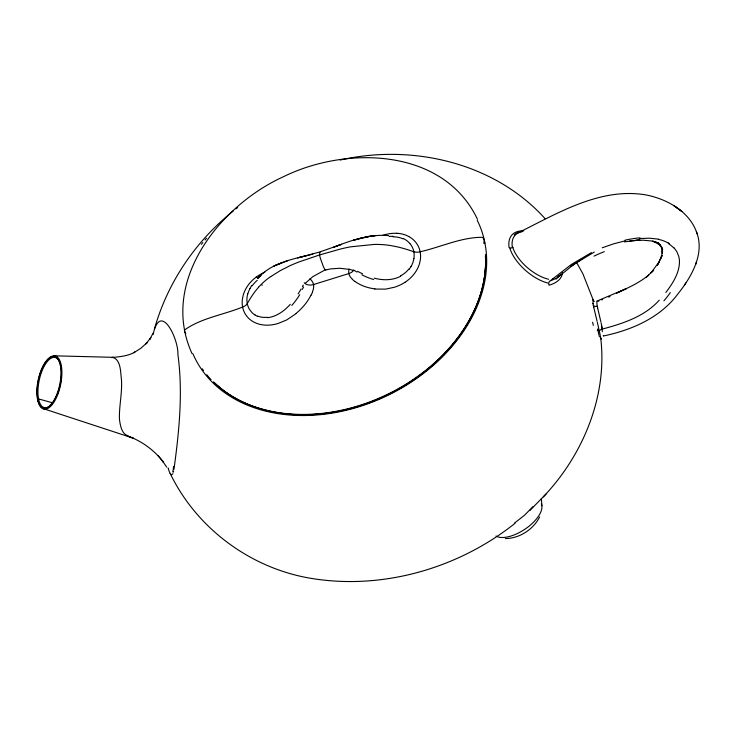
<?xml version="1.0" encoding="UTF-8"?>
<svg xmlns="http://www.w3.org/2000/svg" width="736" height="736" viewBox="0 0 736 736"><rect width="100%" height="100%" fill="white"/><g stroke="black" fill="none" stroke-linecap="round" stroke-linejoin="round"><path stroke-width="1.1" d="M679.494 261.814C679.282 273.387 672.603 283.562 665.85 292.486M562.387 272.541C562.267 279.634 554.723 283.7 549.056 285.191A3.11 2.374 85.9 0 1 549.074 281.998L549.516 281.373M325.781 269.532L312.763 276.672L305.348 283.25M173.954 469.439C179.142 431.37 183.135 392.592 177.873 354.31C178.728 339.296 160.282 300.481 153.143 334.54M413.945 258.548L412.868 262.697A27.986 21.344 -20.2 0 1 410.982 266.496M173.613 471.39L173.466 472.052M483.92 242.806L484.168 239.954L483.313 238.124A5.078 3.294 -11.1 0 0 482.062 237.305C460.966 237.296 440.708 247.158 420.155 251.767A7.664 4.959 -11.1 0 1 413.834 251.74L409.041 250.13A135.553 87.823 -11.1 0 0 397.836 246.974L391.791 245.75A66.709 43.222 -11.1 0 0 374.035 244.444L350.575 246.836A116.426 75.431 -11.1 0 0 340.418 249.044L319.645 254.923L299.368 261.814A116.426 75.431 -11.1 0 0 290.002 265.678L280.241 270.655L270.692 276.653M603.492 335.975C631.911 330.013 660.33 317.713 678.058 293.728C691.5 276.8 705.208 253.524 696.348 231.518M247.71 293.894L247.121 296.728A31.492 23.423 -29.5 0 0 247.287 303.591A31.492 23.488 -28.7 0 0 249.66 309.69L252.117 312.736A27.986 20.902 -31.1 0 0 255.125 315.036M695.87 264.178L696.541 261.418M154.394 329.194C167.33 282.762 195.574 241.114 233.202 211.085M312.588 291.769L311.714 293.949A42.108 31.602 -25.8 0 1 311.199 295.026M60.37 365.544L60.711 366.178M172.942 473.754C170.715 477.278 169.013 470.7 168.378 468.979M539.626 516.976C533.324 529.46 519.45 538.476 505.365 538.577M302.974 285.642L303.232 285.117M302.422 286.681L302.698 286.166M153.272 332.902L149.684 339.48L150.852 337.603L145.903 343.868L147.071 342.7L140.889 348.238L133.851 352.7L134.863 352.102C127.714 356.224 119.48 356.702 111.578 357.586M249.89 288.512L251.666 285.651M301.134 289L298.154 293.876M684.627 284.896L685.832 282.937M411.056 266.515L409.207 269.21M560.915 274.077L556.922 278.006L549.691 281.216L571.513 264.362L591.45 252.604M483.92 243.358L484.914 242.972L485.834 248.556A157.127 118.036 -25.6 0 1 366.123 404.404A156.06 117.245 -25.6 0 1 345.037 410.559M557.741 277.334L556.039 279.146M543.306 496.846C583.519 454.692 608.313 394.386 600.429 335.754M201.397 244.306L202.869 242.558M205.068 239.945L206.531 238.197M532.965 506.672L524.474 515.283L514.519 523.057M258.584 287.215L255.153 291.401A135.553 87.823 -11.1 0 0 249.486 299.81L247.259 303.6A7.664 4.959 -11.1 0 1 242.604 307.041C223.707 314.778 201.213 318.016 184.708 329.875A5.078 3.294 -11.1 0 0 184.469 331.154L184.994 332.506M290.306 304.29C284.354 310.914 276.598 316.682 267.508 317.685M659.281 300.159C644.626 316.563 623.033 323.49 602.444 329.056L601.064 322.662M529.791 510.536L546.397 493.7M298.853 257.508L305.817 255.87C288.613 259.891 269.946 264.454 257.738 278.254L261.611 274.5M257.738 278.254L260.737 275.439M558.385 276.938L573.776 264.39L594.329 252.025M296.268 313.527L286.801 319.884L278.318 323.408A32.283 24.067 -26.3 0 1 267.242 325.183A31.906 23.874 -26.6 0 1 254.996 322.662A34.758 26.036 -26.9 0 1 247.268 316.802L245.419 314.281A38.208 28.612 -27.1 0 1 242.42 299.037L243.101 295.596A34.96 26.238 -26.8 0 1 246.992 286.874A31.906 24.067 -26.5 0 1 256.266 277.03M235.87 208.877L237.71 207.515M515.007 523.324C457.544 568.983 380.567 590.852 307.933 577.815C248.842 566.941 196.31 527.648 170.154 473.414M579.039 260.802L570.98 266.34L581.9 258.925M127.733 435.657C121.532 433.909 120.069 424.654 119.416 418.858C119.076 405.748 122.342 392.785 121.468 379.647C120.41 372.388 121.21 359.582 112.424 357.3M517.601 233.073C557.078 213.615 600.18 187.018 646.098 194.948C667.488 199.143 690.202 211.904 697.148 233.818M400.752 276.202C392.656 280.508 382.941 280.499 374.247 278.153M608.654 297.086L610.024 296.507M281.934 262.734L273.829 266.055L287.702 260.719M601.744 299.92L602.664 299.552M602.223 247.793L613.484 243.864L625.122 240.856M598.018 301.364L598.948 301.015M382.444 235.437L384.192 234.885A32.283 24.509 -25 0 1 396.86 233.303M597.236 330.501L597.908 330.317L597.632 328.946M297.648 257.977L319.59 252.016L341.596 244.306L333.877 247.13C351.247 240.332 369.693 233.882 388.636 235.621M312.846 254.132L304.906 256.091L305.817 255.87M340.198 160.043C412.252 143.63 494.629 162.674 545.063 218.638M624.404 241.877L639.888 239.908L629.63 241.04M639.713 238.574L649.474 238.188L658.508 239.154M389.105 236.44L392.923 236.274M634.055 240.543L643.089 240.212L651.213 240.93L658.26 242.862L652.639 241.068L660.588 245.208L657.993 242.714L662.455 248.777L661.314 246.118L662.409 253.515L662.529 248.934L661.894 254.408L660.082 260.01L662.152 255.502L657.248 265.549L659.355 261.556L651.02 272.808L653.752 270.13L646.309 277.242L648.664 275.098C639.115 283.01 627.688 288.061 616.483 293.14L626.253 288.696L596.749 301.125L597.08 305.146A10.47 0.626 75.9 0 0 597.255 306.139A3.064 1.987 -11.1 0 1 593.326 305.311M113.583 357.328L53.875 355.81M374.882 289.055L385.627 289.119L394.459 287.242A32.283 24.141 -24.7 0 0 404.956 282.311M354.734 270.719L349.747 269.431L339.784 268.263L330.17 268.944L325.579 270.066L324.64 269.109A11.813 1.49 72.7 0 1 323.03 265.742C322.101 262.246 318.062 254.435 320.077 252.328M52.247 402.73L38.428 398.875L37.49 399.234L37.922 401.102M42.973 408.811A27.177 11.307 -78.2 0 0 60.444 385.508A27.177 11.307 -78.2 0 0 54.63 355.856A27.177 11.307 -78.2 0 0 37.913 383.042L37.545 385.655A27.674 11.518 -78.2 0 0 37.131 393.217L37.784 399.86L39.44 405.002A27.674 11.518 -78.2 0 0 41.97 408.213L133.372 438.214L127.135 435.841C141.45 440.809 154.201 450.027 163.392 462.079L158.001 455.602M257.692 316.379L255.098 315.063M362.554 273.829L357.714 271.382M403.181 238.482L405.849 239.964A28.161 21.114 -19.2 0 1 409.768 243.46M668.343 242.935L669.272 243.533M352.388 279.376L353.97 280.793A42.108 31.62 -25.4 0 0 354.816 281.446M185.362 332.976L185.831 333.454M674.038 247.71L676.908 251.804L678.712 256.257A55.172 34.316 -5.8 0 1 679.457 261.814M163.392 462.079L162.665 461.205L166.722 467.176M409.823 243.432L411.406 245.585A31.492 23.791 -21.6 0 1 413.853 251.74M576.665 262.577L582.912 273.856L593.133 299.791A21.05 1.122 79.7 0 1 593.336 300.325M192.059 353.657C159.16 281.695 219.981 205.316 283.691 176.612C346.334 145.756 443.587 147.798 477.462 219.282M593.06 299.524L593.014 303.609M168.056 467.958L168.222 468.482M601.018 338.698L601.192 339.186M599.27 331.062L600.18 334.742M597.908 330.317L599.417 336.867M597.108 321.374L593.731 307.262M597.356 322.414L599.159 330.538M600.834 321.678L597.595 307.749M541.346 498.806L541.908 505.788M485.429 256.487A155.701 116.978 -25.6 0 1 385.204 396.078A155.701 116.978 -25.6 0 1 214.875 383.125M553.463 278.594A68.926 31.933 23.3 0 1 552.975 278.824M559.02 275.807A27.536 14.196 42 0 1 557.474 277.049M514.17 234.922A32.099 19.375 48.1 0 1 518.273 232.383M592.609 322.239A56.93 8.887 75.4 0 1 593.326 325.358M541.337 503.856A28.124 13 -33.5 0 1 526.222 528.319A28.124 13 -33.5 0 1 496 536.029M173.567 466.532A79.782 7.268 85 0 1 173.3 468.896M173.181 469.66A79.12 7.121 85.3 0 1 172.748 472.006M477.259 220.294A157.09 118.018 -25.6 0 1 484.932 242.963M345.064 410.568A157.09 118.018 -25.6 0 1 192.924 353.768M485.447 255.824A155.912 117.125 -25.6 0 1 365.985 403.714A154.854 116.334 -25.6 0 1 345.064 409.823A155.912 117.125 -25.6 0 1 213.412 381.828M670.303 292.606A94.714 51.336 -24.9 0 1 663.909 300.831M668.794 243.91A46.35 30.378 -19.6 0 1 673.716 247.903M658.37 239.366A44.132 30.112 -27.1 0 1 668.224 243.046M625.057 240.166A57.914 25.742 -14.1 0 1 640.053 237.811M593.961 256.137A120.483 92.764 -9.7 0 1 604.33 251.657M599.343 331.044A3.082 1.371 -16.4 0 1 602.296 329.102M548.587 279.257A31.841 15.806 39.8 0 1 512.753 247.278M597.623 307.832A10.644 0.626 76.1 0 1 597.301 306.277M593.796 307.418A13.432 1.012 75.2 0 1 593.391 305.486M593.262 305.127A13.432 1.049 75 0 1 592.949 303.434M594.366 301.429A3.082 2.926 -15.5 0 1 593.17 299.865M512.311 247.112A31.841 18.17 42.7 0 1 522.486 231.638M512.946 247.342A3.064 1.987 -11.1 0 1 509.735 247.876A34.307 16.845 41.1 0 0 547.759 283.038M509.11 247.636A34.307 19.302 43.6 0 1 523.719 230.938M603.262 335.717A18.428 1.343 82.5 0 1 603.235 335.791M601.413 325.882A18.648 0.718 79 0 1 602.37 331.743M600.926 338.229A21.436 0.975 81.2 0 1 600.926 338.477M309.948 278.788A20.102 15.106 -25.6 0 1 313.6 284.528A20.102 15.097 -25.7 0 1 312.487 291.76M304.327 282.762A7.664 4.959 -11.1 0 0 313.481 284.565L348.938 273.534A7.664 4.959 -11.1 0 0 353.814 269.992M485.456 254.601A156.253 117.383 -25.6 0 1 388.166 393.999A156.253 117.383 -25.6 0 1 217.47 385.701M211.066 379.592A156.253 117.383 -25.6 0 1 206.733 374.707M203.486 370.539A156.253 117.383 -25.6 0 1 202.253 368.819M349.076 268.99A20.102 15.106 -25.6 0 0 348.818 273.562A20.102 15.106 -25.5 0 0 352.47 279.312M261.961 285.338A65.182 42.228 -11.1 0 1 262.274 285.025M413.816 251.749A31.492 23.782 -22.4 0 1 413.899 258.557M396.87 233.266A31.906 24.141 -24.9 0 1 408.765 236.523M408.765 236.514A34.96 26.358 -24.5 0 1 415.472 241.942L417.321 244.499A38.208 28.778 -24.2 0 1 420.146 251.767A38.208 28.787 -24.1 0 1 420.33 259.826L419.63 263.148A34.758 26.165 -24.3 0 1 414.929 272.881A31.906 23.975 -24.5 0 1 404.975 282.339M392.803 236.753A24.178 17.084 -14.4 0 1 402.896 238.786M408.857 269.054A24.178 18.832 -17.8 0 1 400.531 275.89M373.658 279.533A72.128 64.078 -18.6 0 1 361.873 274.832M357.07 272.09A70.472 55.439 -2.5 0 1 355.313 271.069M374.964 288.871A52.348 39.174 -24.9 0 1 354.899 281.373M258.566 287.215A66.709 43.222 -11.1 0 1 270.646 276.626M256.294 277.049A32.283 24.444 -26.5 0 1 264.794 272.237M252.154 285.798A24.178 16.33 -33.9 0 1 257.269 280.287M247.83 293.894A28.161 20.599 -31.4 0 1 250.028 288.54M267.573 317.317A24.178 18.271 -34 0 1 257.839 316.158M299.745 294.658A72.128 62.238 -42 0 1 291.806 305.486M303.572 287.012A70.472 50.913 -47.6 0 1 302.266 289.386M311.061 294.998A52.348 39.082 -26.1 0 1 296.111 313.389M360.226 238.363L353.547 240.221L369.095 236.394L360.226 238.363M373.235 235.842L366.813 236.817L375.912 235.511L373.235 235.842M681.904 211.444L673.882 205.657L681.904 211.444M56.111 397.09A25.668 10.727 -78.1 0 0 55.044 357.448A25.668 10.727 -78.1 0 0 37.959 393.125A25.668 10.727 -78.1 0 0 56.111 397.09M55.513 397.357A26.422 11.022 -78.1 0 0 54.4 356.546A26.422 11.022 -78.1 0 0 36.864 393.291A26.422 11.022 -78.1 0 0 55.513 397.357"/></g></svg>
